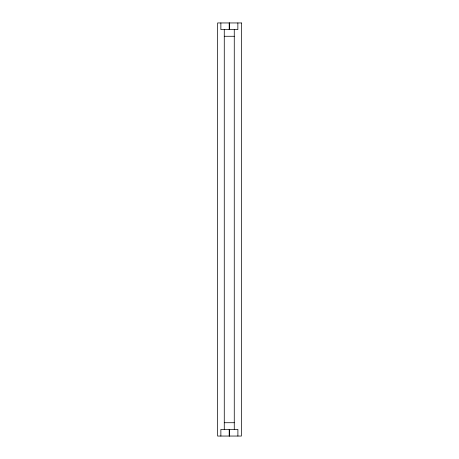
<?xml version="1.0" encoding="UTF-8"?>
<svg xmlns="http://www.w3.org/2000/svg" width="459" height="459" viewBox="0 0 459 459"><rect width="100%" height="100%" fill="white"/><g stroke="black" fill="none" stroke-linecap="round" stroke-linejoin="round"><path stroke-width="0.69" d="M224.267 36.278L234.262 36.278M224.267 422.722L234.262 422.722M237.894 436.05L237.894 429.389L220.871 429.389L220.871 436.05M237.86 22.95L237.86 29.611L220.871 29.611L220.871 22.95M234.262 29.611L234.262 429.389M229.569 429.389L229.569 436.05M229.534 22.95L229.534 29.611M229.202 22.95L229.202 29.611M229.202 429.389L229.202 436.05M224.267 29.611L224.267 429.389M241.394 22.95L217.606 22.95L217.606 436.05L241.394 436.05L241.394 22.95"/></g></svg>
